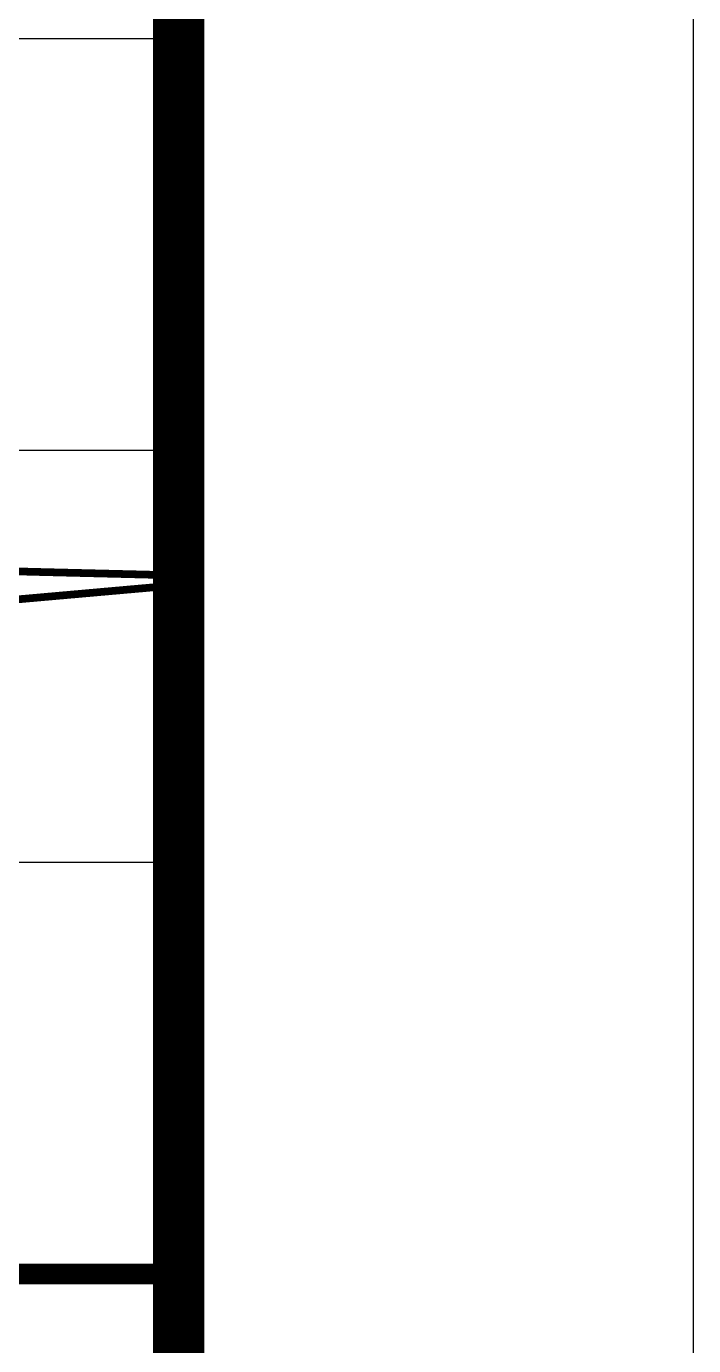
# Model space of a CAD drawing. Extents: x -6243262 to 3079315, y -2914302 to 172723.
# Drawn here: x -2582469 to -2581173, y -729381 to -726819 of the extents above; entities that cross this region are included whole.
import ezdxf

# ---------------------------------------------------------------- set-up
doc = ezdxf.new("R2010")
doc.units = 0
doc.header["$LTSCALE"] = 1000
for name, color, linetype in [('P-图框', 7, 'Continuous'), ('PUB_TITLE', 4, 'Continuous'), ('图框字', 3, 'Continuous')]:
    doc.layers.add(name, color=color, linetype=linetype)

# ---------------------------------------------------------------- blocks, each defined once
blk = doc.blocks.new('A$Ca6e7ed98')
at = {"layer": '图框字', "color": 0, "const_width": 14.96537856035086}
for points in [[(-219.4417643320048, -4.561755438808177), (-310.3332553611544, -2.659132995919208), (-353.6335702197393, 16.65985095645738), (-353.6335702197393, 16.65985095645738), (-311.2896840352332, -38.06459393767727), (-304.5257228455448, -117.4294864342082), (-341.500735534908, -228.0091485452285), (-400.4046472607588, -331.3116713303534), (-414.1113363973564, -341.6787743345267), (-427.4482913206448, -340.1977139613591), (-444.8597490985994, -325.017004941481), (-452.5499024486344, -306.4414268489199), (-456.5039897132374, -286.8942424696434), (-457.7930200393312, -259.8385230571876), (-457.4710276903934, -234.0708211894744), (-454.5057274746068, -202.0145254722083), (-450.6582637063111, -177.0972987129135), (-446.3614959518018, -144.7760485181207), (-438.4389988643234, -106.4979568830822), (-428.9410202662693, -73.95042469797772), (-419.6626542428858, -42.90664500596904), (-405.8514634709863, -3.503535565352649), (-394.9965550070046, 22.03724509703898), (-384.3676246990508, 41.02319900302246), (-377.5007532692398, 49.63246168486512), (-370.5428117433039, 51.86677646431053), (-361.561336295912, 48.05647793465323), (-352.6081454124942, 34.67771504830307), (-355.3983921272738, -14.35004956572811), (-365.7891435805941, -53.0314856528712), (-377.9405088827189, -87.48931085684308), (-398.2875608275644, -130.4205656273989), (-425.9905730752798, -172.3290769380692), (-460.3381918522646, -226.161498563175), (-480.0041265382897, -257.4897287796557), (-494.6996027233545, -278.3904502071528), (-504.872863463359, -290.8177420680586), (-517.0703792340064, -307.4210233192789), (-517.4305650742317, -312.8236656468653), (-512.0251251463196, -313.363802036889), (-447.9072714131617, -258.3290176314331), (-408.1658829416847, -222.6391061652103), (-378.7913749911822, -195.5833867527472), (-335.5945365005464, -161.0447008933552), (-292.9732527030865, -115.568412944529), (-267.7247027271369, -86.622855382142), (-244.8372531555651, -62.76768378462293), (-244.8372531555651, -62.76768378462293), (-212.1632519420818, -27.69045957220078), (-186.8749170796655, 1.104243329646124), (-170.1864833076834, 23.78102269674855), (-154.7101624147035, 37.75201796762849), (-131.7452649305633, 47.73111767131195), (-110.2784010437317, 54.21754845893156), (-79.325759257772, 66.69150299070316), (-52.86668779834872, 81.16140530573466), (-60.48257602681406, 96.56871592325479), (-77.93647101710667, 104.1855978417807), (-93.67006751018926, 115.7333303273626), (-103.9950412843318, 130.9667745567422), (-100.5533833596273, 117.6989154143885), (-97.84907200015732, 102.4654711850089), (-95.14529110584408, 71.75312429565383), (-95.88263767110766, 26.29856964476494), (-95.628014396847, -7.242621733661508), (-91.20287407501019, -45.57185054120055), (-86.53212838649051, -64.7364649449737), (-77.68184774249676, -76.03873900030158), (-67.3568739683542, -75.79296096271719), (-56.04841779707931, -58.59393164596986), (-47.44427298530354, -36.23516157357517), (-38.25343371205963, -1.866506814330933), (-15.76065021613613, 88.71021086246765), (-10.35680168340332, 111.6353251258115), (-7.354368907021126, 114.3960932534246), (-4.832537560927449, 112.235547693992), (-3.686732826259686, 73.99357168784627), (-1.229087763815187, 34.38687237685372), (0, 0), (2.12239108455833, -6.241291964703123), (6.793136773078004, -9.318151742685586), (11.98055552251753, -7.061723983875709), (21.28385340858949, 26.8693883383603), (53.05341153271729, 61.60686995748256), (80.2657435121946, 90.97942291457002), (102.26042022818, 112.6903489266115), (135.2564137906011, 135.4908163306609), (177.7466726948915, 151.4986691236918), (203.2710645512561, 153.9411083492741), (222.0070938210702, 147.1564839212224), (236.127015312959, 131.1444762328683), (240.743123090564, 110.2479097010291), (231.0154530805885, 79.25398875286919), (214.4516786203894, 49.67305181607662), (184.2947345664725, 9.156110825846554), (164.2012449655449, -12.01212193783431), (145.465215696051, -29.10951612322242), (145.465215696051, -29.10951612322242), (127.2723827450245, -42.13575212297292), (102.8343835258565, -51.36313538360992), (80.56863911566325, -48.64902992685529), (68.34937427335535, -39.9646595219092), (58.57396239967784, -22.32457208783308), (52.59190684824716, 31.7005727576834), (57.70293861543178, 100.2883060442909), (57.70293861543178, 100.2883060442909), (66.24077528287307, 149.9795754783117), (76.00133413210278, 202.1337390068438), (87.89966755581554, 251.5389598790716), (92.53328068339033, 266.9906959161235), (99.1757653526729, 283.2158816944939), (112.279846073041, 298.7497568152903), (120.5078910901502, 300.5772715354033), (129.6504580341862, 296.3130705216972), (132.6979803487484, 278.3425091072932), (136.0505201277847, 240.2696053793115), (133.4024380744086, 87.13422711192106), (132.0524042553734, 38.09176056093565), (128.2473776997358, -66.10694118147512), (123.9331045952276, -166.1302927485667), (120.9142273988982, -260.1472637389088), (120.9142273988982, -307.512750623333), (120.9142273988982, -307.512750623333), (120.9142273988982, -307.512750623333), (122.6371782219212, -336.362425986008)], [(-901.1133592585975, -53.95738809138857), (-741.2094125123986, -16.60072439256328), (-568.4549473897787, 19.10516744028428), (-441.2860053503828, 39.74093438991986), (-356.3452724282688, 54.30032675802067), (-166.0011132360087, 80.14697163615347), (38.06777090829564, 108.1749365506621), (274.3438469295506, 128.0609047009057), (476.9613784102257, 141.4879282944457), (643.271222366573, 145.962430931846), (840.3989699591766, 143.9684007922406), (1015.136313830473, 139.0017028646616), (1259.480234392307, 133.0180144088445), (1270.327185878734, 127.3299627344604), (1270.17494237941, 120.8007045642953), (1255.437559447193, 109.2600034400311), (732.1299709219893, 62.83576014641585), (633.4284414178983, 55.12906856783229), (86.8270670126949, 15.9471274002135), (-155.1987208222563, -1.707981578139879)], [(-219.4417643320048, -4.561755438808177), (-155.1987208222563, -1.707981578139879)]]:
    blk.add_lwpolyline(points, dxfattribs=at)

msp = doc.modelspace()

# ---------------------------------------------------------------- linework, layer by layer
at = {"layer": 'P-图框'}
for p, q in [((-2588173.095860959, -726841.8774819133), (-2582173.095860959, -726841.8774819133)), ((-2588173.095860959, -727641.8774819133), (-2582173.095860959, -727641.8774819133)), ((-2588173.095860959, -728441.8774819133), (-2582173.095860959, -728441.8774819133))]:
    msp.add_line(p, q, dxfattribs=at)
msp.add_lwpolyline([(-2588173.095860959, -709541.8774819133), (-2588173.095860959, -741441.8777042974), (-2582173.095860959, -741441.8777042974), (-2582173.095860959, -709541.8774819133)], close=True, dxfattribs=at)
at = {"layer": 'P-图框', "linetype": 'Continuous', "const_width": 40}
msp.add_lwpolyline([(-2588173.095860959, -729241.8774819133), (-2582173.095860959, -729241.8774819133)], dxfattribs=at)
at = {"layer": 'PUB_TITLE'}
msp.add_lwpolyline([(-2700073.095860959, -742441.8777042974), (-2581173.095860959, -742441.8777042974), (-2581173.095860959, -658341.8777042974), (-2700073.095860959, -658341.8777042974)], close=True, dxfattribs=at)
at = {"layer": 'PUB_TITLE', "const_width": 100}
msp.add_lwpolyline([(-2697573.095860959, -741441.8777042974), (-2582173.095860959, -741441.8777042974), (-2582173.095860959, -659341.8777042974), (-2697573.095860959, -659341.8777042974)], close=True, dxfattribs=at)

# ---------------------------------------------------------------- block references
at = {"layer": 'P-图框'}
msp.add_blockref('A$Ca6e7ed98', (-2583472.818223951, -728017.0813083216), dxfattribs=at)

doc.saveas('drawing.dxf')
